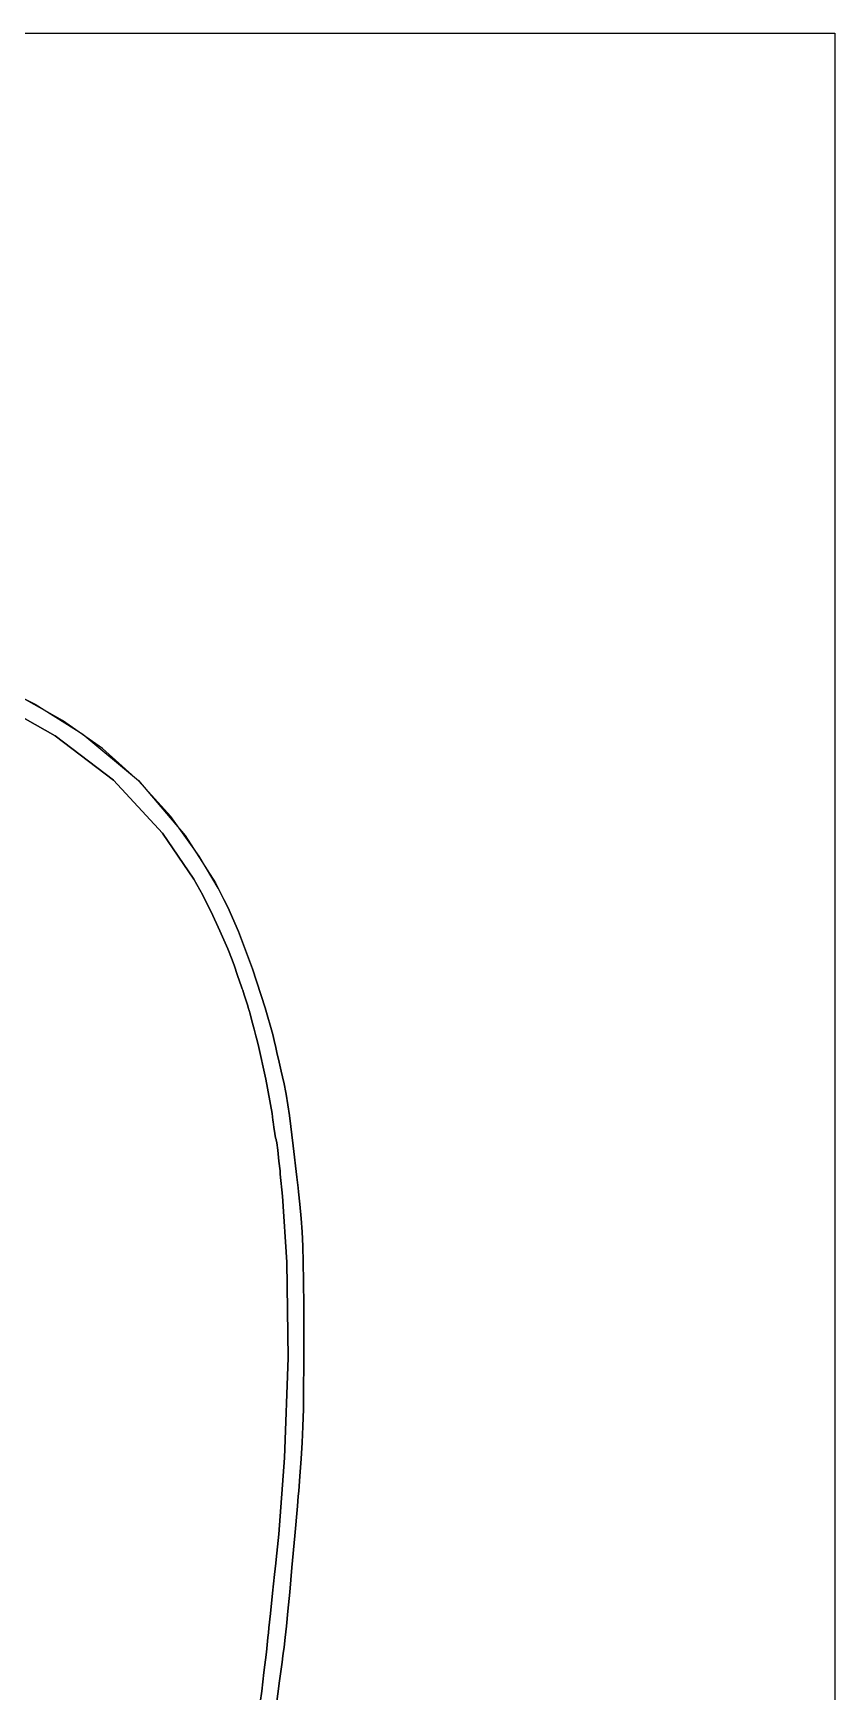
# Model space of a CAD drawing. Extents: x 0 to 13, y 0 to 16.7.
# Drawn here: x 9.14 to 12.96, y 8.77 to 16.67 of the extents above; entities that cross this region are included whole.
import ezdxf

# ---------------------------------------------------------------- set-up
doc = ezdxf.new("R2010")
doc.units = 0
doc.layers.get('0').update_dxf_attribs({"linetype": 'CONTINUOUS'})

msp = doc.modelspace()

# ---------------------------------------------------------------- linework, layer by layer
at = {"color": 7}
for points in [[(9.04031, 16.6661), (9.60618, 16.6667), (9.79482, 16.6667), (12.9583, 16.6667), (12.9583, 0)], [(9.00521, 13.4551), (9.24431, 13.3203), (9.52186, 13.1085), (9.75564, 12.8555), (9.90533, 12.6376), (9.94689, 12.5604), (9.95719, 12.5408), (9.98665, 12.4811), (10.0285, 12.3912), (10.0663, 12.3044), (10.0875, 12.2521), (10.0938, 12.2344), (10.0961, 12.2271), (10.113, 12.1776), (10.132, 12.124), (10.1354, 12.1146), (10.1378, 12.1074), (10.145, 12.0857), (10.1541, 12.0573), (10.1617, 12.0329), (10.1656, 12.0198), (10.1667, 12.0156), (10.168, 12.0112), (10.1724, 11.9951), (10.181, 11.9628), (10.1916, 11.9231), (10.2002, 11.8909), (10.2031, 11.8802), (10.2112, 11.8495), (10.248, 11.6849), (10.2771, 11.5203), (10.2813, 11.4896), (10.2823, 11.481), (10.286, 11.4552), (10.2906, 11.4259), (10.2944, 11.4051), (10.2963, 11.3967), (10.2969, 11.3958), (10.2974, 11.3951), (10.2996, 11.3811), (10.3044, 11.3453), (10.3103, 11.2939), (10.3152, 11.2477), (10.3167, 11.2323), (10.3278, 11.1276), (10.3469, 10.8118), (10.3536, 10.3563), (10.3369, 9.87972), (10.3097, 9.5165), (10.2969, 9.39583), (10.2949, 9.37815), (10.2892, 9.32493), (10.2798, 9.23546), (10.2698, 9.13894), (10.2627, 9.06993), (10.2604, 9.04688), (10.2579, 9.02387), (10.2501, 8.95486), (10.2388, 8.85835), (10.2279, 8.76888), (10.2211, 8.71565)], [(10.2964, 8.69493), (10.3126, 8.81765), (10.3249, 8.90761), (10.3292, 8.9375), (10.3305, 8.94786), (10.3344, 8.97894), (10.3398, 9.02425), (10.3457, 9.07915), (10.3527, 9.14936), (10.3613, 9.24067), (10.3721, 9.35867), (10.3855, 9.50922), (10.3979, 9.65076), (10.4021, 9.69792), (10.4041, 9.72157), (10.4101, 9.79249), (10.4164, 9.87543), (10.4211, 9.95275), (10.4244, 10.0304), (10.4267, 10.1143), (10.4278, 10.2105), (10.4282, 10.3249), (10.4282, 10.4289), (10.4281, 10.4635), (10.4281, 10.4992), (10.428, 10.606), (10.4274, 10.7201), (10.4261, 10.8123), (10.4239, 10.8889), (10.4206, 10.9564), (10.4158, 11.0209), (10.4093, 11.0889), (10.4032, 11.1472), (10.401, 11.1667), (10.3956, 11.2166), (10.3786, 11.3662), (10.3604, 11.5107), (10.3445, 11.6135), (10.3336, 11.6692), (10.3292, 11.6875), (10.3273, 11.6961), (10.3213, 11.7218), (10.3114, 11.7646), (10.3007, 11.8106), (10.2931, 11.8433), (10.2906, 11.8542), (10.2808, 11.8972), (10.2451, 12.0247), (10.1849, 12.2092), (10.1169, 12.3877), (10.0667, 12.5032), (10.0479, 12.5406), (10.0212, 12.5936), (9.93028, 12.747), (9.79454, 12.9354), (9.64074, 13.106), (9.46875, 13.2586), (9.2786, 13.3934), (9.07026, 13.5104)]]:
    msp.add_lwpolyline(points, dxfattribs=at)
at = {"color": 0}
for points in [[(10.2211, 8.71565), (10.2279, 8.76888), (10.2388, 8.85835), (10.2501, 8.95486), (10.2579, 9.02387), (10.2604, 9.04688), (10.2627, 9.06993), (10.2698, 9.13894), (10.2798, 9.23546), (10.2892, 9.32493), (10.2949, 9.37815), (10.2969, 9.39583), (10.3097, 9.5165), (10.3369, 9.87972), (10.3536, 10.3563), (10.3469, 10.8118), (10.3278, 11.1276), (10.3167, 11.2323), (10.3152, 11.2477), (10.3103, 11.2939), (10.3044, 11.3453), (10.2996, 11.3811), (10.2974, 11.3951), (10.2969, 11.3958), (10.2963, 11.3967), (10.2944, 11.4051), (10.2906, 11.4259), (10.286, 11.4552), (10.2823, 11.481), (10.2813, 11.4896), (10.2771, 11.5203), (10.248, 11.6849), (10.2112, 11.8495), (10.2031, 11.8802), (10.2002, 11.8909), (10.1916, 11.9231), (10.181, 11.9628), (10.1724, 11.9951), (10.168, 12.0112), (10.1667, 12.0156), (10.1656, 12.0198), (10.1617, 12.0329), (10.1541, 12.0573), (10.145, 12.0857), (10.1378, 12.1074), (10.1354, 12.1146), (10.132, 12.124), (10.113, 12.1776), (10.0961, 12.2271), (10.0938, 12.2344), (10.0875, 12.2521), (10.0663, 12.3044), (10.0285, 12.3912), (9.98665, 12.4811), (9.95719, 12.5408), (9.94689, 12.5604), (9.90533, 12.6376), (9.75564, 12.8555), (9.52186, 13.1085), (9.24431, 13.3203), (9.00521, 13.4551)], [(9.06874, 13.5094), (9.14844, 13.47), (9.37582, 13.3278), (9.64035, 13.107), (9.86382, 12.8452), (10.0079, 12.6198), (10.0479, 12.5406), (10.0667, 12.5032), (10.1169, 12.3877), (10.1849, 12.2092), (10.2451, 12.0247), (10.2808, 11.8972), (10.2906, 11.8542), (10.2931, 11.8433), (10.3007, 11.8106), (10.3114, 11.7646), (10.3213, 11.7218), (10.3273, 11.6961), (10.3292, 11.6875), (10.3336, 11.6692), (10.3445, 11.6135), (10.3604, 11.5107), (10.3786, 11.3662), (10.3956, 11.2166), (10.401, 11.1667), (10.4032, 11.1472), (10.4093, 11.0889), (10.4158, 11.0209), (10.4206, 10.9564), (10.4239, 10.8889), (10.4261, 10.8123), (10.4274, 10.7201), (10.428, 10.606), (10.4281, 10.4992), (10.4281, 10.4635), (10.4282, 10.4289), (10.4282, 10.3249), (10.4278, 10.2105), (10.4267, 10.1143), (10.4244, 10.0304), (10.4211, 9.95275), (10.4164, 9.87543), (10.4101, 9.79249), (10.4041, 9.72157), (10.4021, 9.69792), (10.3979, 9.65076), (10.3855, 9.50922), (10.3721, 9.35867), (10.3613, 9.24067), (10.3527, 9.14936), (10.3457, 9.07915), (10.3398, 9.02425), (10.3344, 8.97894), (10.3305, 8.94786), (10.3292, 8.9375), (10.3249, 8.90761), (10.3126, 8.81765), (10.2964, 8.69493)]]:
    msp.add_lwpolyline(points, dxfattribs=at)

doc.saveas('drawing.dxf')
